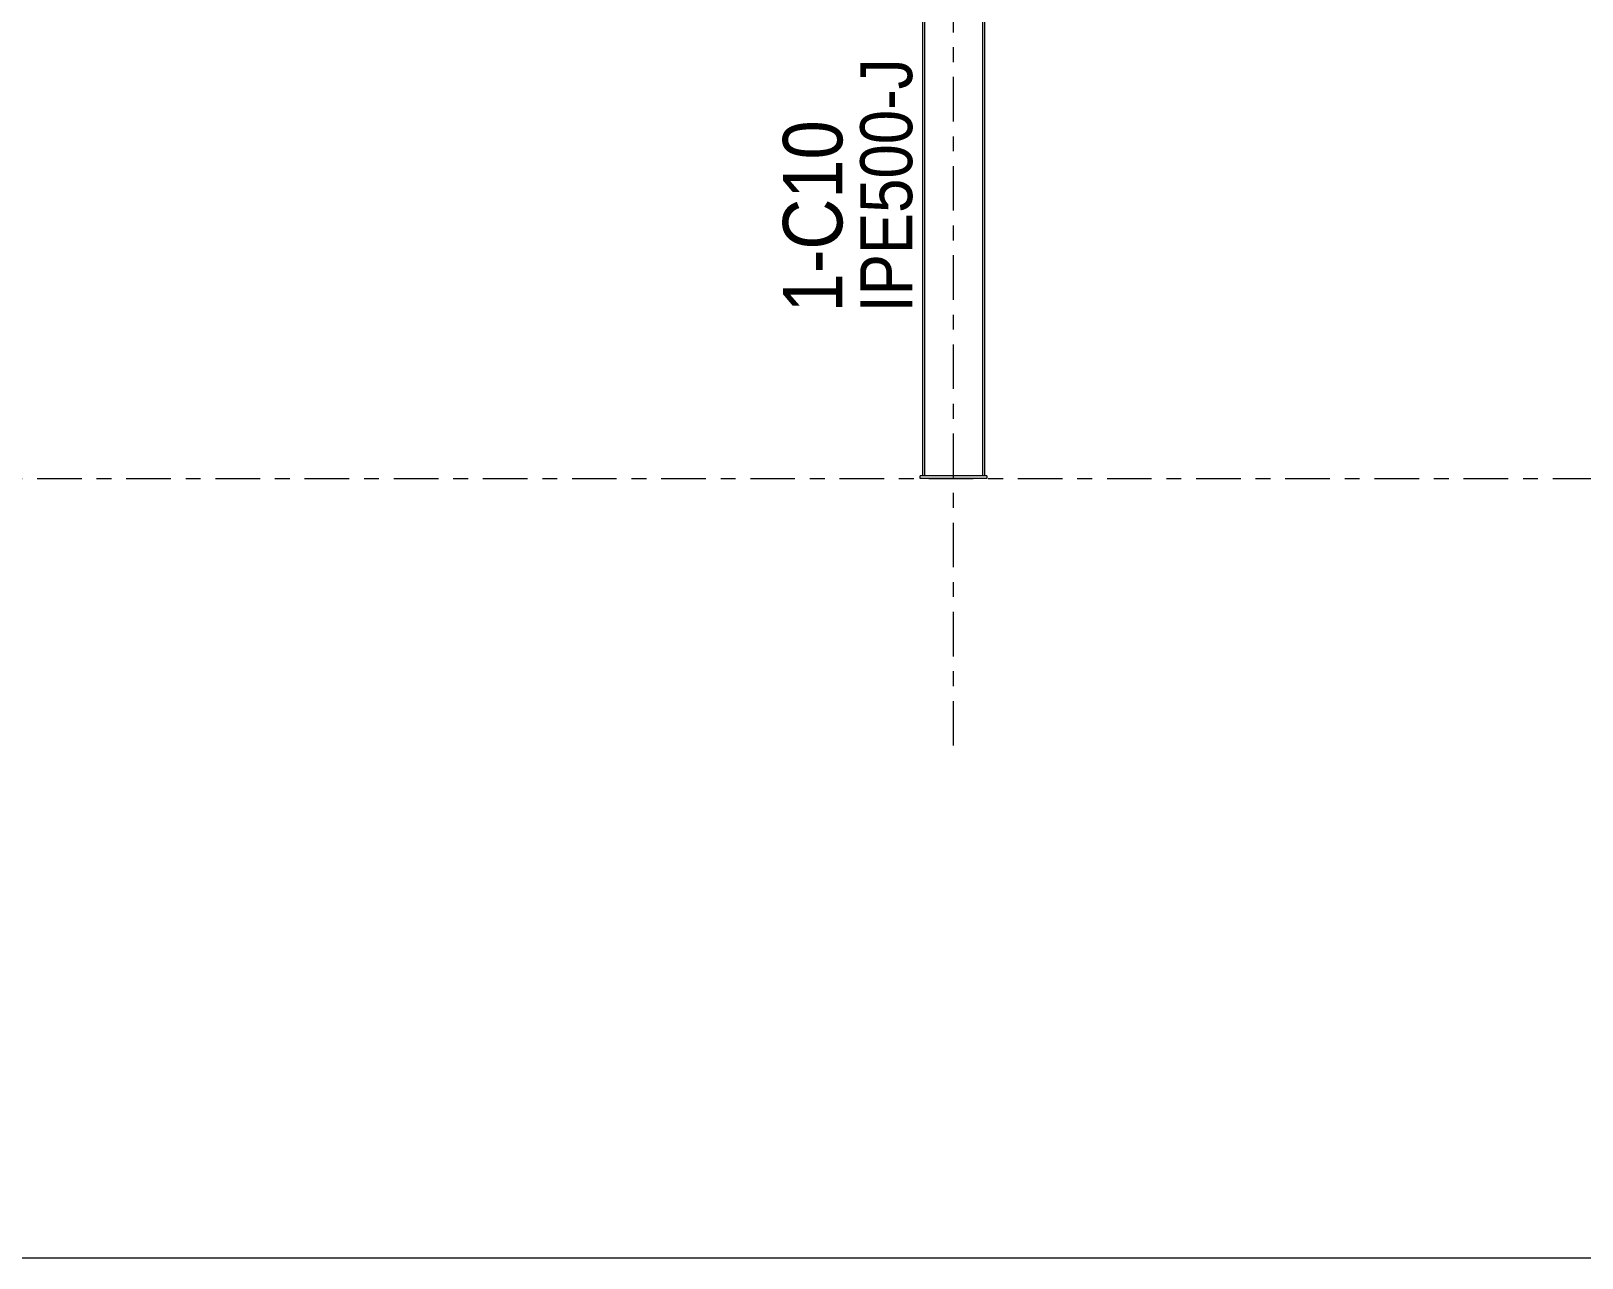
# Model space of a CAD drawing. Header units: millimetres. Extents: x -79 to 743, y -408 to 166.
# Drawn here: x 54.7 to 159, y -407.9 to -325.3 of the extents above; entities that cross this region are included whole.
import ezdxf

# ---------------------------------------------------------------- set-up
doc = ezdxf.new("R2010")
doc.units = ezdxf.units.MM
for name, pattern in [('XKITLINE00', [0]), ('XKITLINE02', [4, 2, -2]), ('XKITLINE03', [6, 3, -1, 1, -1])]:
    doc.linetypes.add(name, pattern=pattern)
for name, color, linetype, lineweight in [('DrawingSheet', 5, 'Continuous', 0), ('Part', 2, 'Continuous', 0), ('PartMark', 7, 'Continuous', 0), ('S-grid', 1, 'Continuous', 0)]:
    doc.layers.add(name, color=color, linetype=linetype, lineweight=lineweight)
doc.styles.add('ARIAL', font='ARIAL.TTF')

# ---------------------------------------------------------------- blocks, each defined once
blk = doc.blocks.new('*A472')
at = {"layer": 'DrawingSheet', "color": 5, "linetype": 'XKITLINE00', "lineweight": 0}
blk.add_line((-76.76, -407.9), (743.24, -407.9), dxfattribs=at)
blk = doc.blocks.new('*A1018')
at = {"layer": 'S-grid', "color": 1, "linetype": 'XKITLINE03', "lineweight": 0}
blk.add_line((-34.92, -355.44), (554.25, -355.44), dxfattribs=at)
blk = doc.blocks.new('*A1068')
at = {"layer": 'S-grid', "color": 1, "linetype": 'XKITLINE03', "lineweight": 0}
blk.add_line((116.75, -373.42), (116.75, -231.9), dxfattribs=at)
at = {"layer": 'S-grid', "color": 3, "style": 'ARIAL', "width": 0.85}
blk.add_text('V', height=3, dxfattribs=at).set_placement((115.42, -230.9))
blk = doc.blocks.new('*A1191')
at = {"layer": 'Part', "color": 2, "linetype": 'XKITLINE00', "lineweight": 0}
for p, q in [((114.67, -280.65), (114.67, -355.27)), ((114.8, -280.75), (114.8, -355.27)), ((118.7, -283.47), (118.7, -289.56)), ((118.83, -283.57), (118.83, -289.56)), ((118.7, -289.9), (118.7, -355.27)), ((118.83, -289.9), (118.83, -355.27))]:
    blk.add_line(p, q, dxfattribs=at)
at = {"layer": 'Part', "color": 7, "linetype": 'XKITLINE02', "lineweight": 0}
for p, q in [((118.83, -283.57), (114.67, -280.65)), ((118.7, -289.56), (118.7, -289.9)), ((118.83, -289.56), (118.83, -289.9)), ((118.83, -355.27), (114.67, -355.27))]:
    blk.add_line(p, q, dxfattribs=at)
blk = doc.blocks.new('*A1231')
at = {"layer": 'Part', "color": 2, "linetype": 'XKITLINE00', "lineweight": 0}
for p, q in [((119, -355.27), (114.5, -355.27)), ((114.5, -355.44), (114.5, -355.27)), ((119, -355.44), (114.5, -355.44)), ((119, -355.27), (119, -355.44))]:
    blk.add_line(p, q, dxfattribs=at)
blk = doc.blocks.new('*A2087')
at = {"layer": 'PartMark', "color": 7, "style": 'ARIAL', "width": 0.85}
blk.add_text('IPE500-J', height=3.5, rotation=90.0002, dxfattribs=at).set_placement((113.97, -344.27))
at = {"layer": 'PartMark', "color": 3, "style": 'ARIAL', "width": 0.85}
blk.add_text('1-C10', height=4, rotation=90.0002, dxfattribs=at).set_placement((109.27, -344.27))

msp = doc.modelspace()

# ---------------------------------------------------------------- block references
at = {"lineweight": 0}
for name in ['*A472', '*A1068', '*A1191', '*A2087', '*A1018', '*A1231']:
    msp.add_blockref(name, (0, 0), dxfattribs=at)

doc.saveas('drawing.dxf')
